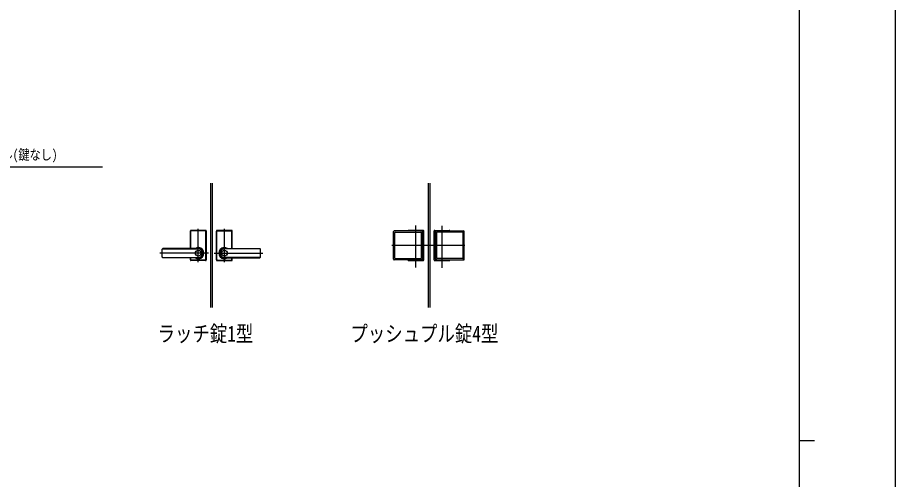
# Model space of a CAD drawing. Units: millimetres, scale not verified. Extents: x -4205 to 4205, y -2970 to 2970.
# Drawn here: x 1381 to 4205, y 0 to 1485 of the extents above; entities that cross this region are included whole.
import ezdxf
from ezdxf.enums import TextEntityAlignment as Align

# ---------------------------------------------------------------- set-up
doc = ezdxf.new("R2010")
doc.units = ezdxf.units.MM
doc.header["$LTSCALE"] = 10
for name, color, linetype in [('0-1_FRONT_V1', 7, 'Continuous'), ('0-2_USER1', 3, 'Continuous'), ('0-3_YKK_12', 2, 'Continuous'), ('0-4_YKK_13', 4, 'Continuous'), ('0-6_YKK_D', 6, 'Continuous'), ('0-7_YKK_ZWAK', 7, 'Continuous')]:
    doc.layers.add(name, color=color, linetype=linetype)
doc.styles.add('ＭＳ ゴシック', font='')
doc.styles.get('ＭＳ ゴシック').set_extended_font_data('MS Gothic')

msp = doc.modelspace()

# ---------------------------------------------------------------- linework, layer by layer
at = {"layer": '0-1_FRONT_V1'}
for p, q in [((2001.52, 952.33), (2001.52, 552.33)), ((2007.52, 952.33), (2007.52, 552.33)), ((2701.52, 952.33), (2701.52, 552.33)), ((2707.52, 952.33), (2707.52, 552.33))]:
    msp.add_line(p, q, dxfattribs=at)
at = {"layer": '0-3_YKK_12'}
for p, q in [((1962.52, 698.83), (1962.52, 805.83)), ((2046.52, 698.83), (2046.52, 805.83)), ((2662.52, 681.42), (2662.52, 816.89)), ((2746.52, 680.73), (2746.52, 815.51)), ((2819.55, 752.33), (2585.43, 752.33)), ((1995.06, 727.33), (1838.46, 727.33)), ((2013.98, 727.33), (2170.58, 727.33))]:
    msp.add_line(p, q, dxfattribs=at)
at = {"layer": '0-4_YKK_13'}
for p, q in [((1937.02, 742.01), (1937.02, 798.83)), ((1937.52, 742.01), (1937.52, 798.33)), ((1938.15, 742.01), (1938.15, 797.7)), ((1939.02, 800.83), (1986.02, 800.83)), ((1985.52, 800.33), (1939.52, 800.33)), ((1984.89, 799.7), (1940.15, 799.7)), ((1986.89, 706.96), (1986.89, 797.7)), ((1987.52, 706.33), (1987.52, 798.33)), ((1988.02, 798.83), (1988.02, 705.83)), ((2021.02, 798.83), (2021.02, 705.83)), ((2021.52, 706.33), (2021.52, 798.33)), ((2022.15, 706.96), (2022.15, 797.7)), ((2070.02, 800.83), (2023.02, 800.83)), ((2023.52, 800.33), (2069.52, 800.33)), ((2024.15, 799.7), (2068.89, 799.7)), ((2070.89, 742.01), (2070.89, 797.7)), ((2071.52, 742.01), (2071.52, 798.33)), ((2072.02, 742.01), (2072.02, 798.83)), ((2590.88, 707.83), (2590.88, 796.83)), ((2681.87, 798.83), (2592.88, 798.83)), ((2594.88, 710.83), (2594.88, 793.83)), ((2595.88, 794.83), (2678.87, 794.83)), ((2639.02, 800.83), (2686.02, 800.83)), ((2685.52, 800.33), (2639.52, 800.33)), ((2679.87, 793.83), (2679.87, 710.83)), ((2683.87, 707.83), (2683.87, 796.83)), ((2687.52, 706.33), (2687.52, 798.33)), ((2688.02, 705.83), (2688.02, 798.83)), ((2721.02, 705.83), (2721.02, 798.83)), ((2721.52, 706.33), (2721.52, 798.33)), ((2723.02, 800.83), (2770.02, 800.83)), ((2723.52, 800.33), (2769.52, 800.33)), ((2725.17, 707.83), (2725.17, 796.83)), ((2727.17, 798.83), (2816.16, 798.83)), ((2729.17, 793.83), (2729.17, 710.83)), ((2813.16, 794.83), (2730.17, 794.83)), ((2814.16, 710.83), (2814.16, 793.83)), ((2818.16, 707.83), (2818.16, 796.83)), ((1846.52, 714.65), (1846.52, 740.01)), ((1962.52, 742.01), (1848.52, 742.01)), ((1848.52, 741.33), (1962.52, 741.33)), ((2046.52, 742.01), (2160.52, 742.01)), ((2160.52, 741.33), (2046.52, 741.33)), ((2162.52, 714.65), (2162.52, 740.01)), ((1848.52, 713.33), (1962.52, 713.33)), ((1962.52, 712.65), (1848.52, 712.65)), ((1937.02, 705.83), (1937.02, 712.65)), ((1937.52, 706.33), (1937.52, 712.65)), ((1938.15, 706.96), (1938.15, 712.65)), ((2160.52, 713.33), (2046.52, 713.33)), ((2046.52, 712.65), (2160.52, 712.65)), ((2070.89, 706.96), (2070.89, 712.65)), ((2071.52, 706.33), (2071.52, 712.65)), ((2072.02, 705.83), (2072.02, 712.65)), ((2595.88, 709.83), (2678.87, 709.83)), ((2813.16, 709.83), (2730.17, 709.83)), ((1986.02, 703.83), (1939.02, 703.83)), ((1985.52, 704.33), (1939.52, 704.33)), ((1984.89, 704.96), (1940.15, 704.96)), ((2023.02, 703.83), (2070.02, 703.83)), ((2023.52, 704.33), (2069.52, 704.33)), ((2024.15, 704.96), (2068.89, 704.96)), ((2681.87, 705.83), (2592.88, 705.83)), ((2639.02, 703.83), (2686.02, 703.83)), ((2685.52, 704.33), (2639.52, 704.33)), ((2723.02, 703.83), (2770.02, 703.83)), ((2723.52, 704.33), (2769.52, 704.33)), ((2727.17, 705.83), (2816.16, 705.83))]:
    msp.add_line(p, q, dxfattribs=at)
for centre, radius in [((1962.52, 727.33), 9.6), ((1962.52, 727.33), 9.15), ((2046.52, 727.33), 9.6), ((2046.52, 727.33), 9.15)]:
    msp.add_circle(centre, radius, dxfattribs=at)
for centre, radius, start, end in [((1939.02, 798.83), 2, 90, 180), ((1939.52, 798.33), 2, 90, 180), ((1940.15, 797.7), 2, 90, 180), ((1984.89, 797.7), 2, 0, 90), ((1985.52, 798.33), 2, 0, 90), ((1986.02, 798.83), 2, 0, 90), ((2023.02, 798.83), 2, 90, 180), ((2023.52, 798.33), 2, 90, 180), ((2024.15, 797.7), 2, 90, 180), ((2068.89, 797.7), 2, 0, 90), ((2069.52, 798.33), 2, 0, 90), ((2070.02, 798.83), 2, 0, 90), ((2592.88, 796.83), 2, 90, 180), ((2595.88, 793.83), 1, 90, 180), ((2639.02, 798.83), 2, 90, 180), ((2639.52, 798.33), 2, 90, 165.52249), ((2678.87, 793.83), 1, 0, 90), ((2681.87, 796.83), 2, 0, 90), ((2685.52, 798.33), 2, 0, 90), ((2686.02, 798.83), 2, 0, 90), ((2723.02, 798.83), 2, 90, 180), ((2723.52, 798.33), 2, 90, 180), ((2727.17, 796.83), 2, 90, 180), ((2730.17, 793.83), 1, 90, 180), ((2769.52, 798.33), 2, 14.47751, 90), ((2770.02, 798.83), 2, 0, 90), ((2813.16, 793.83), 1, 0, 90), ((2816.16, 796.83), 2, 0, 90), ((1848.52, 740.01), 2, 90, 180), ((1848.52, 739.33), 2, 90, 180), ((1962.52, 727.33), 18, 234.64233, 125.35767), ((1962.52, 727.33), 14.68, 269.99997, 90.00003), ((1962.52, 727.33), 14, 270, 90.00003), ((2046.52, 727.33), 18, 54.64233, 305.35767), ((2046.52, 727.33), 14.68, 89.99997, 270.00003), ((2046.52, 727.33), 14, 89.99997, 270), ((2160.52, 740.01), 2, 0, 90), ((2160.52, 739.33), 2, 0, 90), ((1848.52, 715.33), 2, 180, 270), ((1848.52, 714.65), 2, 180, 270), ((1939.52, 706.33), 2, 180, 270), ((1940.15, 706.96), 2, 180, 270), ((1984.89, 706.96), 2, 270, 0), ((1985.52, 706.33), 2, 270, 0), ((2023.52, 706.33), 2, 180, 270), ((2024.15, 706.96), 2, 180, 270), ((2068.89, 706.96), 2, 270, 0), ((2069.52, 706.33), 2, 270, 0), ((2160.52, 715.33), 2, 270, 0), ((2160.52, 714.65), 2, 270, 0), ((2592.88, 707.83), 2, 180, 270), ((2595.88, 710.83), 1, 180, 270), ((2678.87, 710.83), 1, 270, 0), ((2681.87, 707.83), 2, 270, 0), ((2685.52, 706.33), 2, 270, 0), ((2723.52, 706.33), 2, 180, 270), ((2727.17, 707.83), 2, 180, 270), ((2730.17, 710.83), 1, 180, 270), ((2813.16, 710.83), 1, 270, 0), ((2816.16, 707.83), 2, 270, 0), ((1939.02, 705.83), 2, 180, 270), ((1986.02, 705.83), 2, 270, 0), ((2023.02, 705.83), 2, 180, 270), ((2070.02, 705.83), 2, 270, 0), ((2639.02, 705.83), 2, 180, 270), ((2639.52, 706.33), 2, 193.43251, 270), ((2686.02, 705.83), 2, 270, 0), ((2723.02, 705.83), 2, 180, 270), ((2769.52, 706.33), 2, 270, 345.52249), ((2770.02, 705.83), 2, 270, 0)]:
    msp.add_arc(centre, radius, start, end, dxfattribs=at)
at = {"layer": '0-6_YKK_D'}
msp.add_lwpolyline([(95.02, 755.57), (111.42, 760.06), (1006.02, 1004.77), (1654.75, 1004.77)], dxfattribs=at)
at = {"layer": '0-7_YKK_ZWAK'}
for p, q in [((3895.02, 2775), (3895.02, -2525)), ((3895.02, 125), (3945.02, 125))]:
    msp.add_line(p, q, dxfattribs=at)
msp.add_lwpolyline([(-4205, -2970), (4205, -2970), (4205, 2970), (-4205, 2970)], close=True, dxfattribs=at)

# ---------------------------------------------------------------- texts
at = {"layer": '0-2_USER1', "style": 'ＭＳ ゴシック', "width": 0.8}
for s, p in [('ラッチ錠1型', (1831.7, 427.62)), ('プッシュプル錠4型', (2451.92, 427.62))]:
    msp.add_text(s, height=51.32, dxfattribs=at).set_placement(p, align=Align.BOTTOM_LEFT)
at = {"layer": '0-6_YKK_D', "style": 'ＭＳ ゴシック', "width": 0.8}
msp.add_text('YKK AP規格ハンドル(鍵なし)', height=32.99, dxfattribs=at).set_placement((1042.02, 1017.72), align=Align.BOTTOM_LEFT)

doc.saveas('drawing.dxf')
